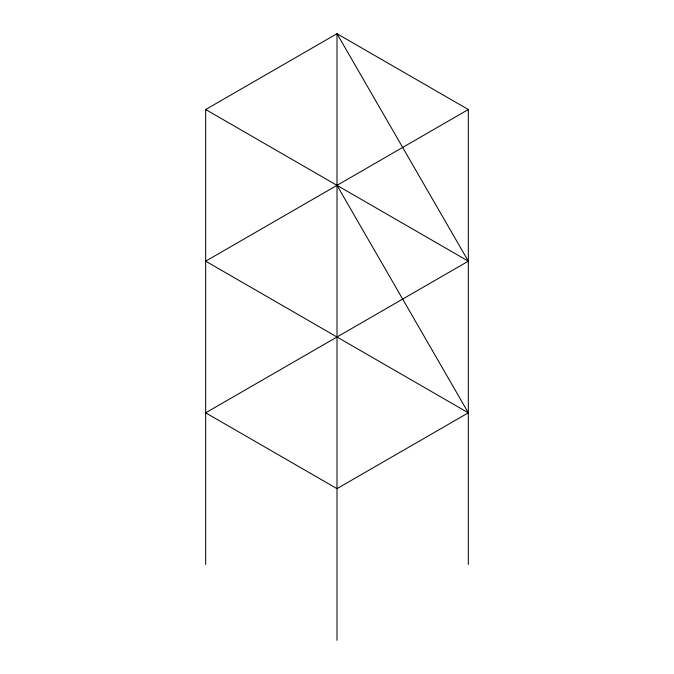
<?xml version="1.0" encoding="UTF-8"?>
<svg xmlns="http://www.w3.org/2000/svg" width="674" height="674" viewBox="0 0 674 674"><rect width="100%" height="100%" fill="white"/><g stroke="black" fill="none" stroke-linecap="round" stroke-linejoin="round"><path stroke-width="1.01" d="M205.671 564.475L205.671 109.525L337 33.7L468.329 109.525L468.329 564.475M468.329 109.525L205.671 261.175L468.329 412.825L337 488.65L205.671 412.825L468.329 261.175L337 33.7L337 640.3M205.671 109.525L468.329 261.175M337 185.35L468.329 412.825"/></g></svg>
